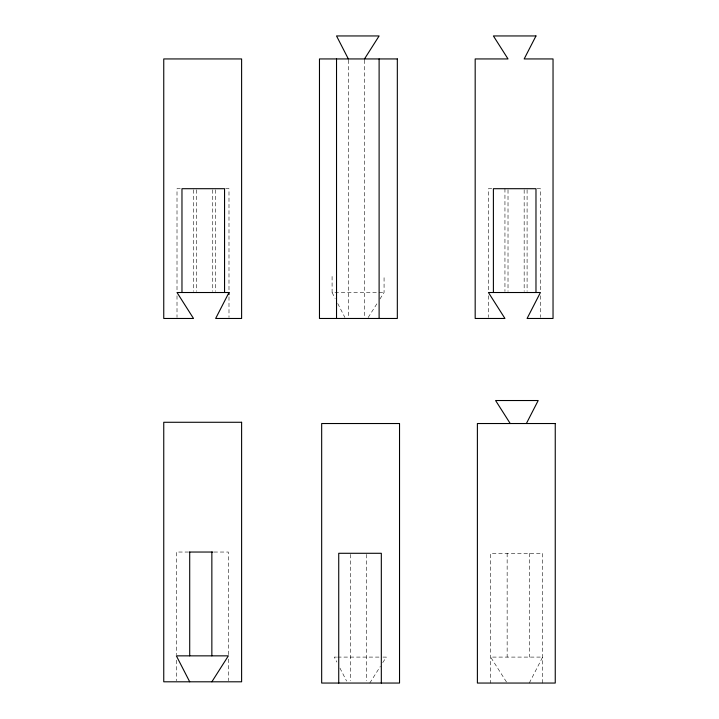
<?xml version="1.0" encoding="UTF-8"?>
<svg xmlns="http://www.w3.org/2000/svg" width="719" height="719" viewBox="0 0 719 719"><rect width="100%" height="100%" fill="white"/><g stroke="black" fill="none" stroke-linecap="round" stroke-linejoin="round"><path stroke-width="0.54" stroke-dasharray="3.6 2.7" d="M529.292 683.05L542.629 657.094L490.646 657.094L507.147 683.05M368.155 317.537L377.583 302.708M379.947 299.005L384.072 292.516L384.072 276.473M369.773 683.05L380.378 666.369M382.742 662.657L386.274 657.094L380.746 657.094M180.325 188.702L177.009 188.702L177.009 291.402M225.658 188.702L228.993 188.702L228.993 291.402M491.76 188.702L488.435 188.702L488.435 291.402M537.084 188.702L540.418 188.702L540.418 292.516M332.088 276.473L332.088 292.516L384.072 292.516M188.594 552.039L176.371 552.039L176.371 654.73M213.974 552.039L228.354 552.039L228.354 654.73M336.51 657.094L334.29 657.094L336.86 662.091M337.615 657.094L379.641 657.094M332.088 292.516L335.162 298.502M337.732 303.499L344.904 317.465M339.934 668.077L346.603 681.055M542.629 683.05L542.629 553.288L490.646 553.288L490.646 683.05M540.418 295.761L540.418 317.385M529.292 553.288L529.292 657.094M527.09 189.825L527.09 291.402M524.169 189.825L524.169 291.402M508.018 189.825L508.018 291.402M507.147 553.288L507.147 657.094M504.945 188.702L504.945 291.402M488.435 295.761L488.435 317.385M366.699 554.403L366.699 680.812M364.488 60.063L364.488 317.349M350.548 554.403L350.548 680.812M348.338 60.063L348.338 317.349M228.993 296.839L228.993 317.385M228.354 659.089L228.354 680.722M215.655 189.825L215.655 291.402M212.743 189.825L212.743 291.402M196.593 189.825L196.593 291.402M193.519 189.825L193.519 291.402M177.009 295.761L177.009 317.385M176.371 660.177L176.371 680.722"/><path stroke-width="1.08" d="M228.993 292.516L215.655 318.472L241.611 318.472L241.611 58.94L163.752 58.94L163.752 318.472L193.519 318.472L177.009 292.516L228.993 292.516L228.993 294.682M526.38 423.527L538.189 400.528L495.598 400.528L510.229 423.527M364.488 58.94L379.111 35.95L336.528 35.95L348.338 58.94M211.853 681.801L228.354 655.854L176.371 655.854L189.708 681.801M189.645 552.039L212.869 552.039M535.979 292.516L535.979 188.702L493.396 188.702L493.396 292.516M381.322 683.05L381.322 553.288L338.73 553.288L338.73 683.05M379.111 58.94L379.111 318.472M336.528 58.94L336.528 318.472M224.553 292.516L224.553 188.702L181.97 188.702L181.97 292.516M211.853 552.039L211.853 655.854M189.708 552.039L189.708 655.854M535.979 35.95L524.169 58.94L553.037 58.94L553.037 318.472L527.09 318.472L540.418 292.516L488.435 292.516L504.945 318.472L475.178 318.472L475.178 58.94L508.018 58.94L493.396 35.95L535.979 35.95M397.328 58.94L319.47 58.94L319.47 318.472L397.328 318.472L397.328 58.94M241.611 422.278L163.752 422.278L163.752 681.801L241.611 681.801L241.611 422.278M399.53 423.527L321.672 423.527L321.672 683.05L399.53 683.05L399.53 423.527M555.248 423.527L477.389 423.527L477.389 683.05L555.248 683.05L555.248 423.527"/></g></svg>
